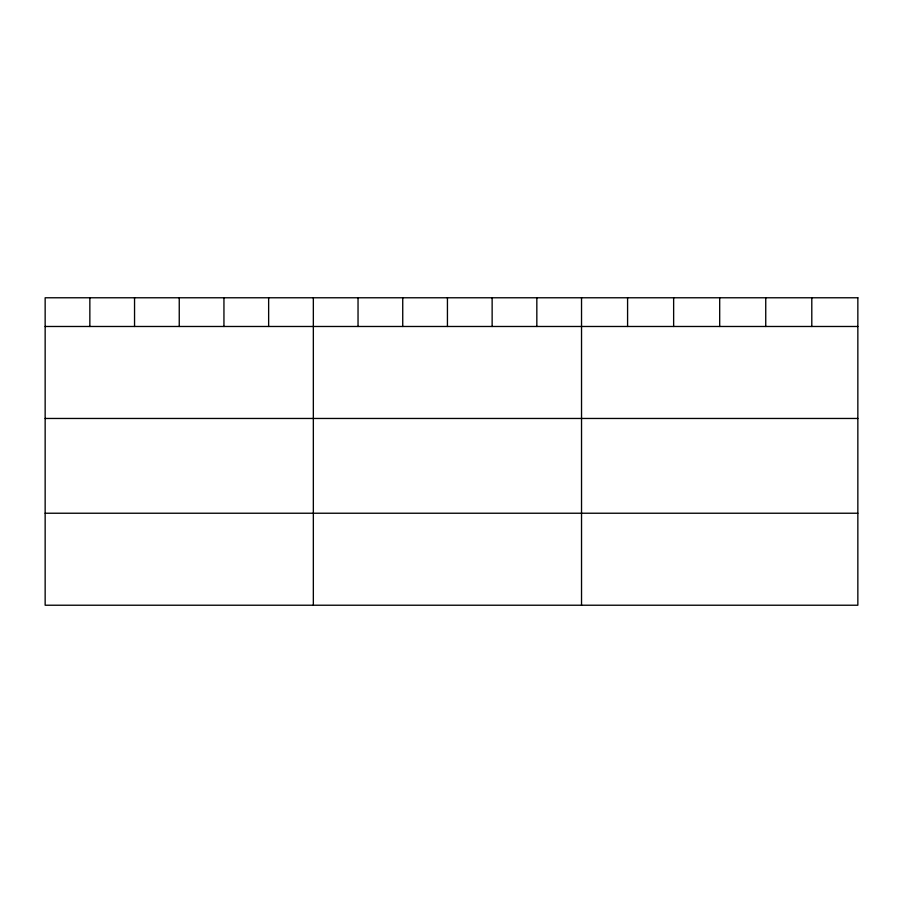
<?xml version="1.0" encoding="UTF-8"?>
<svg xmlns="http://www.w3.org/2000/svg" width="903" height="903" viewBox="0 0 903 903"><rect width="100%" height="100%" fill="white"/><g stroke="black" fill="none" stroke-linecap="round" stroke-linejoin="round"><path stroke-width="1.35" d="M45.15 326.48L857.85 326.48M45.15 418.461L857.85 418.461M45.15 513.231L857.85 513.231M811.797 297.776L811.797 326.48M765.744 297.776L765.744 326.48M719.691 297.776L719.691 326.48M673.638 297.776L673.638 326.48M627.585 297.776L627.585 326.48M581.532 297.776L581.532 605.224M536.833 297.776L536.833 326.48M492.135 297.776L492.135 326.48M447.436 297.776L447.436 326.48M402.738 297.776L402.738 326.48M358.039 297.776L358.039 326.48M313.341 297.776L313.341 605.224M268.642 297.776L268.642 326.48M223.944 297.776L223.944 326.48M179.245 297.776L179.245 326.48M134.547 297.776L134.547 326.48M89.848 297.776L89.848 326.48M857.85 297.776L45.15 297.776L45.15 605.224L857.85 605.224L857.85 297.776"/></g></svg>
